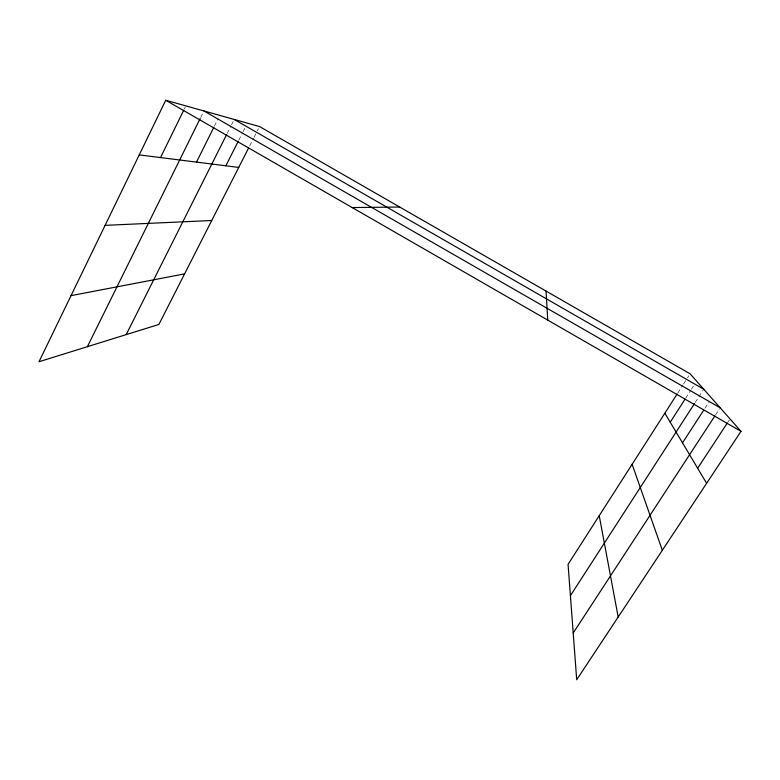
<?xml version="1.0" encoding="UTF-8"?>
<svg xmlns="http://www.w3.org/2000/svg" width="780" height="780" viewBox="0 0 780 780"><rect width="100%" height="100%" fill="white"/><g stroke="black" fill="none" stroke-linecap="round" stroke-linejoin="round"><path stroke-width="0.58" stroke-dasharray="3.9 2.92" d="M184.265 109.122L185.318 106.967M200.684 117.487L202.839 113.129M214.364 126.263L218.147 118.657M227.117 133.585L230.939 125.97M231.484 124.888L233.668 120.529M238.778 140.205L242.551 132.746M243.097 131.674L245.251 127.413M249.668 145.909L253.5 138.372M254.046 137.299L256.776 131.918M257.322 130.845L258.424 128.69M677.791 392.974L682.968 384.891M683.611 383.887L686.849 378.836M687.492 377.822L688.789 375.804M685.678 398.19L690.826 390.175M691.47 389.181L693.4 386.178M695.194 402.49L703.092 390.253M704.974 408.252L709.595 401.125M715.533 414.95L719.521 408.827M728.042 421.941L729.358 419.933"/><path stroke-width="1.17" d="M677.147 393.988L568.064 564.35L576.703 679.75L741 431.33L690.085 373.786L259.516 126.535L165.73 100.249L39 361.744L158.886 324.451L248.576 148.054M160.524 157.579L183.739 110.194M87.38 346.69L200.138 118.579M196.492 162.103L213.817 127.345M126.184 334.62L226.57 134.667M225.849 165.799L238.241 141.278M670.234 422.204L685.035 399.185M570.414 595.686L694.532 403.504M682.519 442.845L703.648 410.28M573.202 633.009L714.86 415.964M697.642 468.234L727.379 422.955M71.029 295.649L184.597 273.877M105.095 225.361L211.731 220.506M352.18 207.558L399.701 207.041M139.24 154.898L238.729 167.427M234.214 119.447L703.755 389.23M203.911 110.955L720.184 407.813M165.73 100.249L741 431.33M664.852 413.185L706.621 483.317M632.122 464.305L662.327 550.28M599.225 515.687L618.179 617.038M546.078 291.096L547.736 320.102"/></g></svg>
